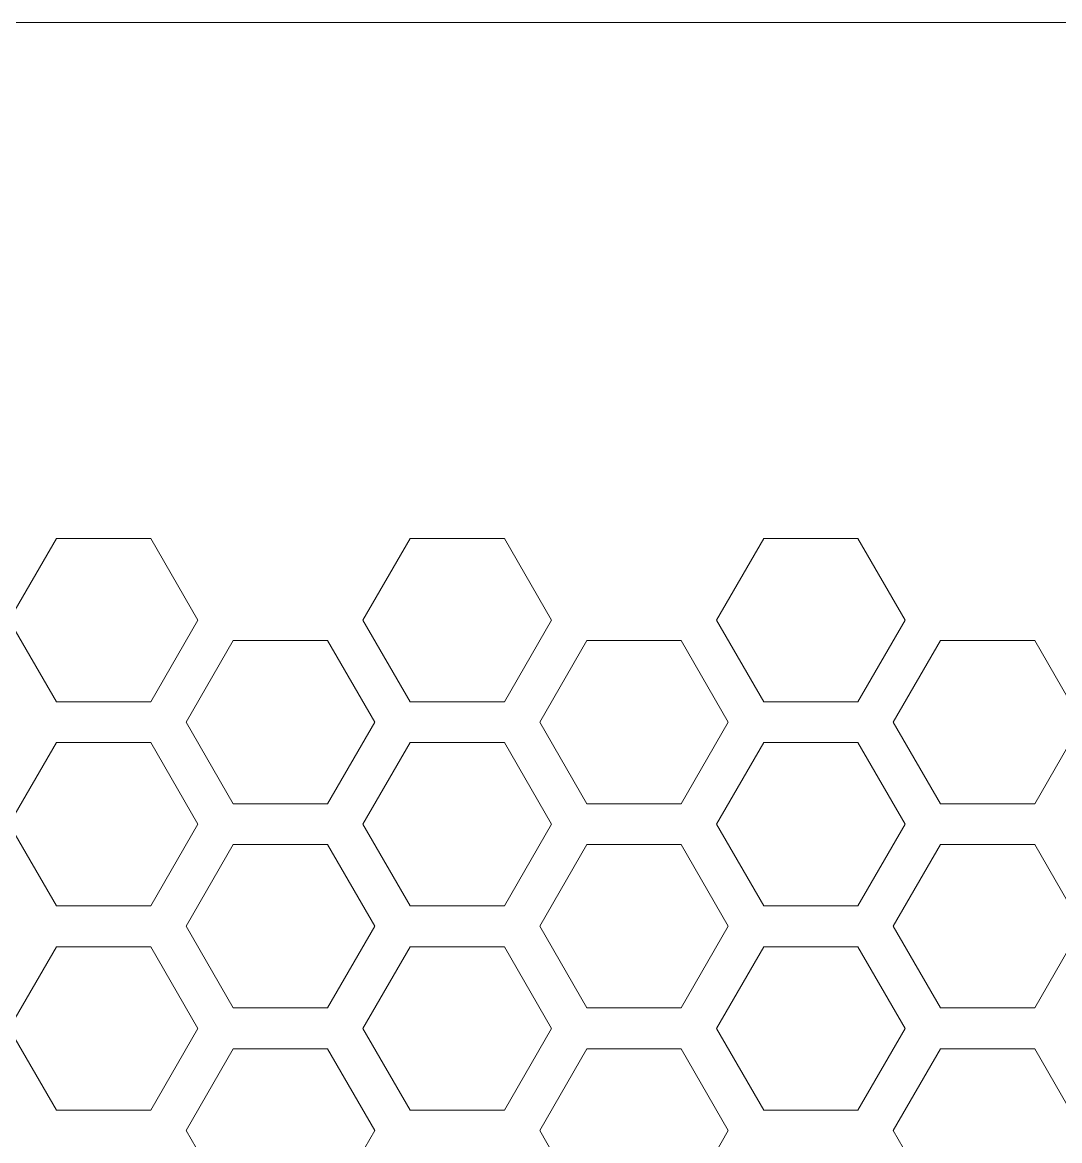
# Model space of a CAD drawing. Header units: millimetres. Extents: x 0 to 40, y -18 to 120.
# Drawn here: x 16.9 to 23.38, y 113 to 120 of the extents above; entities that cross this region are included whole.
import ezdxf

# ---------------------------------------------------------------- set-up
doc = ezdxf.new("R2010")
doc.units = ezdxf.units.MM

msp = doc.modelspace()

# ---------------------------------------------------------------- linework, layer by layer
at = {"lineweight": 5}
msp.add_line((37.4468, 119.9977), (2.5532, 119.9977), dxfattribs=at)
at = {"color": 0, "lineweight": 5}
for p, q in [((17.1122, 116.7706), (16.8174, 116.26)), ((17.7019, 116.7706), (17.1122, 116.7706)), ((17.9967, 116.26), (17.7019, 116.7706)), ((19.3233, 116.7706), (19.0285, 116.26)), ((19.9129, 116.7706), (19.3233, 116.7706)), ((20.2077, 116.26), (19.9129, 116.7706)), ((21.5344, 116.7706), (21.2395, 116.26)), ((22.124, 116.7706), (21.5344, 116.7706)), ((22.4188, 116.26), (22.124, 116.7706)), ((16.8174, 116.26), (17.1122, 115.7494)), ((17.7019, 115.7494), (17.9967, 116.26)), ((19.0285, 116.26), (19.3233, 115.7494)), ((19.9129, 115.7494), (20.2077, 116.26)), ((21.2395, 116.26), (21.5344, 115.7494)), ((22.124, 115.7494), (22.4188, 116.26)), ((18.2177, 116.1324), (17.9229, 115.6217)), ((18.8074, 116.1324), (18.2177, 116.1324)), ((19.1022, 115.6217), (18.8074, 116.1324)), ((20.4288, 116.1324), (20.134, 115.6217)), ((21.0184, 116.1324), (20.4288, 116.1324)), ((21.3132, 115.6217), (21.0184, 116.1324)), ((22.6399, 116.1324), (22.345, 115.6217)), ((23.2295, 116.1324), (22.6399, 116.1324)), ((23.5243, 115.6217), (23.2295, 116.1324)), ((17.1122, 115.7494), (17.7019, 115.7494)), ((19.3233, 115.7494), (19.9129, 115.7494)), ((21.5344, 115.7494), (22.124, 115.7494)), ((17.9229, 115.6217), (18.2177, 115.1111)), ((18.8074, 115.1111), (19.1022, 115.6217)), ((20.134, 115.6217), (20.4288, 115.1111)), ((21.0184, 115.1111), (21.3132, 115.6217)), ((22.345, 115.6217), (22.6399, 115.1111)), ((23.2295, 115.1111), (23.5243, 115.6217)), ((17.1122, 115.4941), (16.8174, 114.9834)), ((17.7019, 115.4941), (17.1122, 115.4941)), ((17.9967, 114.9834), (17.7019, 115.4941)), ((19.3233, 115.4941), (19.0285, 114.9834)), ((19.9129, 115.4941), (19.3233, 115.4941)), ((20.2077, 114.9834), (19.9129, 115.4941)), ((21.5344, 115.4941), (21.2395, 114.9834)), ((22.124, 115.4941), (21.5344, 115.4941)), ((22.4188, 114.9834), (22.124, 115.4941)), ((18.2177, 115.1111), (18.8074, 115.1111)), ((20.4288, 115.1111), (21.0184, 115.1111)), ((22.6399, 115.1111), (23.2295, 115.1111)), ((16.8174, 114.9834), (17.1122, 114.4728)), ((17.7019, 114.4728), (17.9967, 114.9834)), ((19.0285, 114.9834), (19.3233, 114.4728)), ((19.9129, 114.4728), (20.2077, 114.9834)), ((21.2395, 114.9834), (21.5344, 114.4728)), ((22.124, 114.4728), (22.4188, 114.9834)), ((18.2177, 114.8558), (17.9229, 114.3451)), ((18.8074, 114.8558), (18.2177, 114.8558)), ((19.1022, 114.3451), (18.8074, 114.8558)), ((20.4288, 114.8558), (20.134, 114.3451)), ((21.0184, 114.8558), (20.4288, 114.8558)), ((21.3132, 114.3451), (21.0184, 114.8558)), ((22.6399, 114.8558), (22.345, 114.3451)), ((23.2295, 114.8558), (22.6399, 114.8558)), ((23.5243, 114.3451), (23.2295, 114.8558)), ((17.1122, 114.4728), (17.7019, 114.4728)), ((19.3233, 114.4728), (19.9129, 114.4728)), ((21.5344, 114.4728), (22.124, 114.4728)), ((17.9229, 114.3451), (18.2177, 113.8345)), ((18.8074, 113.8345), (19.1022, 114.3451)), ((20.134, 114.3451), (20.4288, 113.8345)), ((21.0184, 113.8345), (21.3132, 114.3451)), ((22.345, 114.3451), (22.6399, 113.8345)), ((23.2295, 113.8345), (23.5243, 114.3451)), ((17.1122, 114.2175), (16.8174, 113.7068)), ((17.7019, 114.2175), (17.1122, 114.2175)), ((17.9967, 113.7068), (17.7019, 114.2175)), ((19.3233, 114.2175), (19.0285, 113.7068)), ((19.9129, 114.2175), (19.3233, 114.2175)), ((20.2077, 113.7068), (19.9129, 114.2175)), ((21.5344, 114.2175), (21.2395, 113.7068)), ((22.124, 114.2175), (21.5344, 114.2175)), ((22.4188, 113.7068), (22.124, 114.2175)), ((18.2177, 113.8345), (18.8074, 113.8345)), ((20.4288, 113.8345), (21.0184, 113.8345)), ((22.6399, 113.8345), (23.2295, 113.8345)), ((16.8174, 113.7068), (17.1122, 113.1962)), ((17.7019, 113.1962), (17.9967, 113.7068)), ((19.0285, 113.7068), (19.3233, 113.1962)), ((19.9129, 113.1962), (20.2077, 113.7068)), ((21.2395, 113.7068), (21.5344, 113.1962)), ((22.124, 113.1962), (22.4188, 113.7068)), ((18.2177, 113.5792), (17.9229, 113.0685)), ((18.8074, 113.5792), (18.2177, 113.5792)), ((19.1022, 113.0685), (18.8074, 113.5792)), ((20.4288, 113.5792), (20.134, 113.0685)), ((21.0184, 113.5792), (20.4288, 113.5792)), ((21.3132, 113.0685), (21.0184, 113.5792)), ((22.6399, 113.5792), (22.345, 113.0685)), ((23.2295, 113.5792), (22.6399, 113.5792)), ((23.5243, 113.0685), (23.2295, 113.5792)), ((17.1122, 113.1962), (17.7019, 113.1962)), ((19.3233, 113.1962), (19.9129, 113.1962)), ((21.5344, 113.1962), (22.124, 113.1962)), ((17.9229, 113.0685), (18.2177, 112.5579)), ((18.8074, 112.5579), (19.1022, 113.0685)), ((20.134, 113.0685), (20.4288, 112.5579)), ((21.0184, 112.5579), (21.3132, 113.0685)), ((22.345, 113.0685), (22.6399, 112.5579))]:
    msp.add_line(p, q, dxfattribs=at)

doc.saveas('drawing.dxf')
